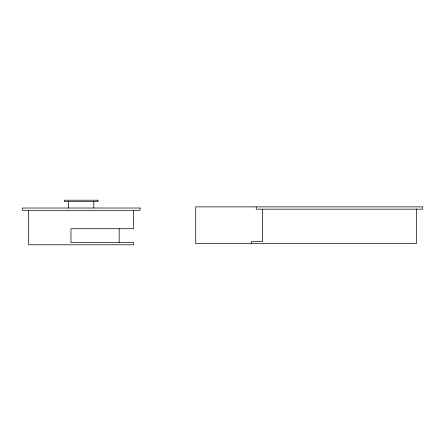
<?xml version="1.0" encoding="UTF-8"?>
<svg xmlns="http://www.w3.org/2000/svg" width="445" height="445" viewBox="0 0 445 445"><rect width="100%" height="100%" fill="white"/><g stroke="black" fill="none" stroke-linecap="round" stroke-linejoin="round"><path stroke-width="0.67" d="M416.32 208.95L416.32 243.643L195.717 243.643L195.717 206.869L422.75 206.869L422.75 209.167L256.22 209.167L256.22 206.869M262.656 209.167L262.656 241.346L251.631 241.346L251.631 243.643M133.633 210.318L133.633 228.713L70.961 228.713L70.961 242.492L133.633 242.492L133.633 244.789L28.68 244.789L28.68 210.318M119.193 228.713L119.193 242.492M93.795 201.585L93.795 208.021M68.524 201.585L68.524 208.021M97.928 200.211L64.392 200.211L64.392 201.585L97.928 201.585L97.928 200.211M140.069 208.021L22.25 208.021L22.25 210.318L140.069 210.318L140.069 208.021"/></g></svg>
